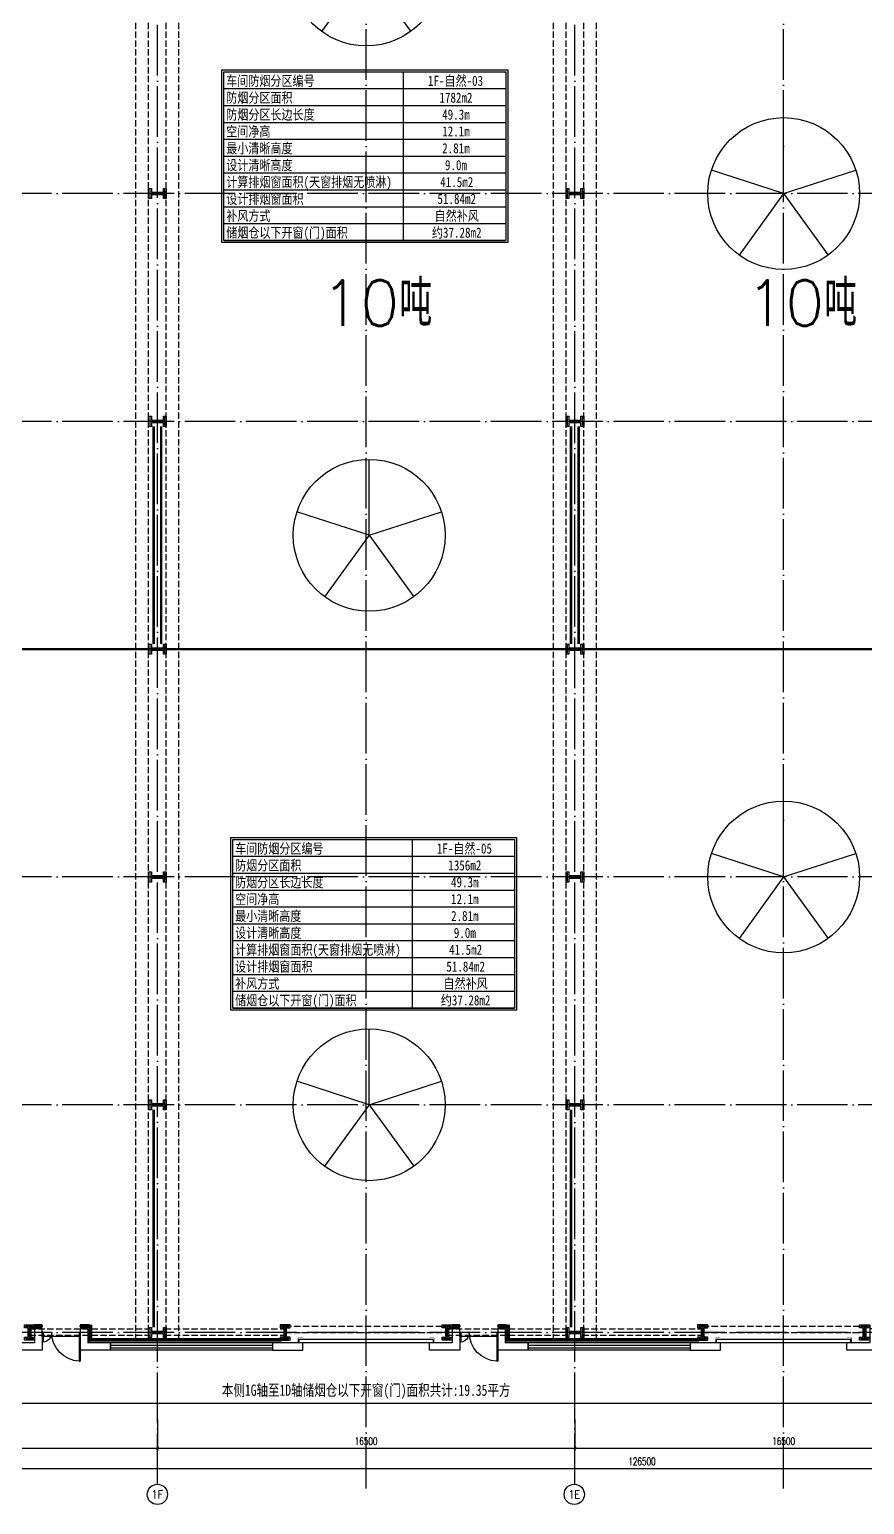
# Model space of a CAD drawing. Extents: x -555607 to 460190, y 498714 to 1664455.
# Drawn here: x -215508 to -182508, y 735026 to 793303 of the extents above; entities that cross this region are included whole.
import ezdxf
from ezdxf.enums import TextEntityAlignment as Align

# ---------------------------------------------------------------- set-up
doc = ezdxf.new("R2010")
doc.units = 0
doc.header["$LTSCALE"] = 1000
doc.header["$MEASUREMENT"] = 0
for name, pattern in [('10平面$0$DASH', [0.35, 0.25, -0.1]), ('CENTER', [2, 1.25, -0.25, 0.25, -0.25]), ('DASH', [0.35, 0.25, -0.1]), ('DOTE', [2.42, 2, -0.2, 0.02, -0.2])]:
    doc.linetypes.add(name, pattern=pattern)
doc.layers.get('Defpoints').update_dxf_attribs({"color": 210})
for name, color, linetype in [('10平面$0$WINDOW', 8, 'Continuous'), ('A-AXIS-D', 1, 'Continuous'), ('A-AXIS-DOTE', 14, 'DOTE'), ('A-AXIS-DP', 126, 'Continuous'), ('A-HATCH-2', 251, 'Continuous'), ('A-HRAIL', 250, 'Continuous'), ('A-LIN-V', 9, 'Continuous'), ('A-SFCE', 30, 'Continuous'), ('AS-WALL', 40, 'Continuous'), ('TH_DIM', 3, 'Continuous'), ('建-窗', 8, 'Continuous'), ('暖通', 7, 'Continuous')]:
    doc.layers.add(name, color=color, linetype=linetype)
doc.layers.add('S-col', color=2, linetype='Continuous', lineweight=0)
doc.layers.add('柱间支撑', color=6, linetype='CENTER', lineweight=0)
doc.styles.add('-黑体', font='simhei.ttf', dxfattribs={"width": 0.8})
doc.styles.add('_TCH_AXIS', font='COMPLEX', dxfattribs={"bigfont": 'GBCBIG'})
doc.styles.add('_TCH_DIM_T3', font='SIMPLEX', dxfattribs={"width": 0.705882, "bigfont": 'GBCBIG'})
doc.styles.add('A-STANDARD', font='SIMPLEX', dxfattribs={"bigfont": 'GBCBIG'})
doc.styles.get("Standard").update_dxf_attribs({"font": 'gbenor.shx', "bigfont": 'gbcbig.shx'})
doc.styles.add('图框宋体', font='', dxfattribs={"width": 0.75})
doc.styles.get('图框宋体').set_extended_font_data('SimSun')
doc.linetypes.add('字母', pattern='A,12.7,-5.08,["挡烟垂壁",Standard,S=2.54,R=0,X=-2.54,Y=-1.27],-5.08', length=22.86)
doc.dimstyles.new('_TCH_ARCH&&100', dxfattribs={"dimtxt": 297.5, "dimasz": 100, "dimexe": 100, "dimexo": 100, "dimgap": 126.25, "dimtad": 1, "dimdec": 0, "dimzin": 0, "dimdsep": 46, "dimtxsty": '_TCH_DIM_T3', "dimblk": 'ARCHTICK', "dimcen": 0.09, "dimclrt": 7, "dimazin": 2, "dimtfac": 1, "dimtdec": 0, "dimtix": 1, "dimtmove": 2, "dimatfit": 3, "dimfxl": 100, "dimtolj": 1, "dimtzin": 0, "dimarcsym": 0})
doc.dimstyles.new('_TCH_ARCH&&150', dxfattribs={"dimtxt": 446.25, "dimasz": 150, "dimexe": 375, "dimexo": 450, "dimgap": 150, "dimtad": 1, "dimdec": 0, "dimzin": 0, "dimdsep": 46, "dimtxsty": '_TCH_DIM_T3', "dimblk": 'ARCHTICK', "dimcen": 0.09, "dimclrt": 7, "dimazin": 2, "dimtfac": 1, "dimtdec": 0, "dimtix": 1, "dimtmove": 2, "dimatfit": 3, "dimfxl": 1, "dimtolj": 1, "dimtzin": 0, "dimarcsym": 0})

# ---------------------------------------------------------------- blocks, each defined once
blk = doc.blocks.new('10平面$0$$DorLib2D$00000126')
at = {"color": 0, "linetype": 'Continuous'}
for p, q in [((-0.532, 0.5), (-0.532, 0.9)), ((0.532, 0.9), (0.532, 0.5))]:
    blk.add_line(p, q, dxfattribs=at)
at = {"color": 0, "linetype": '10平面$0$DASH'}
for p, q in [((-0.532, 0.9), (0.532, 0.9)), ((-0.532, 0.5), (0.532, 0.5))]:
    blk.add_line(p, q, dxfattribs=at)
blk = doc.blocks.new('DOOR2DLIB$SYSLIB$00000123')
at = {"color": 0}
for p, q in [((0.475, -0.001), (0.475, 0.752)), ((0.475, 0.752), (0.5, 0.752)), ((0.5, -0.001), (0.5, 0.752)), ((-0.5, 0), (-0.5, 0.252)), ((-0.475, 0.252), (-0.5, 0.252)), ((-0.475, 0), (-0.475, 0.252)), ((-0.475, 0), (-0.5, 0)), ((0.475, -0.001), (0.5, -0.001))]:
    blk.add_line(p, q, dxfattribs=at)
for centre, radius, start, end in [((0.505, -0.002), 0.755, 92.2493, 179.7238), ((-0.501, 0.003), 0.251, 359.7899, 84.0974)]:
    blk.add_arc(centre, radius, start, end, dxfattribs=at)
blk = doc.blocks.new('G$C325EBD4F')
at = {"layer": '10平面$0$WINDOW'}
blk.add_line((5200, -50), (3700, -50), dxfattribs=at)
at = {"layer": 'AS-WALL'}
for p, q in [((3700, 250), (3400, 250)), ((3400, 250), (3400, -300)), ((3700, -50), (3700, 250)), ((5500, 250), (5200, 250)), ((5200, 250), (5200, -50)), ((5500, 250), (5500, -300)), ((3400, -300), (2500, -300)), ((2500, -600), (2500, -300)), ((3700, -50), (3700, -600)), ((5200, -50), (5200, -600)), ((6400, -300), (5500, -300)), ((6400, -600), (6400, -300)), ((3700, -600), (2500, -600)), ((6400, -600), (5200, -600))]:
    blk.add_line(p, q, dxfattribs=at)
at = {"layer": '10平面$0$WINDOW', "zscale": 300}
for name, p, xscale, yscale, rotation in [('DOOR2DLIB$SYSLIB$00000123', (4450, 100), -1500, 1500, 180.0000000000445), ('10平面$0$$DorLib2D$00000126', (0, -450), 5000, -300, 180.0000000000008)]:
    blk.add_blockref(name, p, dxfattribs=dict(at, xscale=xscale, yscale=yscale, rotation=rotation))
blk = doc.blocks.new('w4324324')
at = {"layer": 'A-HATCH-2', "color": 250}
for q in [(-1694760, 686605), (-1697614, 684532), (-1691907, 684532), (-1696524, 681178), (-1692997, 681178)]:
    blk.add_line((-1694760, 683605), q, dxfattribs=at)
blk.add_circle((-1694760, 683605), 3000, dxfattribs=at)
blk = doc.blocks.new('w423432')
at = {"layer": 'A-LIN-V'}
for p in [(-33000, -27166), (-16500, -36000), (-32880, -49500), (-16500, -63000), (-32880, -72000)]:
    blk.add_blockref('w4324324', p, dxfattribs=at)
blk = doc.blocks.new('23124232432')
at = {"layer": '柱间支撑', "color": 250, "const_width": 100}
for points in [[(-210604, 777620), (-210604, 769020)], [(-210304, 777620), (-210304, 769020)], [(-194104, 777620), (-194104, 769020)], [(-193804, 777620), (-193804, 769020)], [(-210604, 750620), (-210604, 742020)], [(-194104, 750620), (-194104, 742020)]]:
    blk.add_lwpolyline(points, dxfattribs=at)
blk = doc.blocks.new('_FZH')
at = {"layer": 'A-HATCH-2', "color": 8}
blk.add_lwpolyline([(-0.437, -0.25), (-0.437, 0.25), (-0.297, 0.25), (-0.297, 0.067), (0.298, 0.067), (0.298, 0.25), (0.438, 0.25), (0.438, -0.25), (0.298, -0.25), (0.298, -0.068), (-0.297, -0.068), (-0.297, -0.25)], close=True, dxfattribs=at)
at = {"layer": 'S-col', "color": 8}
blk.add_lwpolyline([(-0.375, -0.188), (-0.375, 0.187), (-0.36, 0.187), (-0.36, 0.005), (0.36, 0.005), (0.36, 0.187), (0.375, 0.187), (0.375, -0.188), (0.36, -0.188), (0.36, -0.005), (-0.36, -0.005), (-0.36, -0.188)], close=True, dxfattribs=at)
blk = doc.blocks.new('342343243')
at = {"layer": 'A-AXIS-DP', "color": 5}
blk.add_lwpolyline([(-155704, 832070), (-155404, 832070), (-155404, 832058), (-155550, 832058), (-155550, 831582), (-155404, 831582), (-155404, 831570), (-155704, 831570), (-155704, 831582), (-155558, 831582), (-155558, 832058), (-155704, 832058), (-155704, 832070)], close=True, dxfattribs=at)
at = {"layer": 'A-HATCH-2'}
blk.add_lwpolyline([(-155754, 832120), (-155354, 832120), (-155354, 832008), (-155500, 832008), (-155500, 831632), (-155354, 831632), (-155354, 831520), (-155754, 831520), (-155754, 831632), (-155608, 831632), (-155608, 832008), (-155754, 832008)], close=True, dxfattribs=at)
blk = doc.blocks.new('_ArchTick')
at = {"color": 0, "linetype": 'ByBlock', "const_width": 0.4}
blk.add_lwpolyline([(-0.5, -0.5), (0.5, 0.5)], dxfattribs=at)
blk = doc.blocks.new('*D154')
at = {"layer": 'A-AXIS-D', "color": 0, "lineweight": -2, "transparency": 16777216}
for p, q in [((-254554, 738280), (-254554, 736353)), ((-128054, 738280), (-128054, 736353)), ((-254554, 736453), (-128054, 736453))]:
    blk.add_line(p, q, dxfattribs=at)
at = {"layer": 'Defpoints', "color": 0, "transparency": 16777216}
for p in [(-254554, 738380), (-128054, 738380), (-128054, 736453)]:
    blk.add_point(p, dxfattribs=at)
at = {"layer": 'A-AXIS-D', "color": 0, "lineweight": -2, "transparency": 16777216, "xscale": 100, "yscale": 100, "zscale": 100, "rotation": 180}
blk.add_blockref('_ArchTick', (-254554, 736453), dxfattribs=at)
at = {"layer": 'A-AXIS-D', "color": 0, "lineweight": -2, "transparency": 16777216, "xscale": 100, "yscale": 100, "zscale": 100}
blk.add_blockref('_ArchTick', (-128054, 736453), dxfattribs=at)
at = {"layer": 'A-AXIS-D', "color": 7, "transparency": 16777216, "insert": (-191304, 736728), "char_height": 297.5, "attachment_point": 5, "style": '_TCH_DIM_T3'}
blk.add_mtext('\\A1;126500', dxfattribs=at)
blk = doc.blocks.new('*D158')
at = {"layer": 'A-AXIS-D', "color": 0, "lineweight": -2, "transparency": 16777216}
for p, q in [((-226954, 738380), (-226954, 737153)), ((-210454, 738380), (-210454, 737153)), ((-226954, 737253), (-210454, 737253))]:
    blk.add_line(p, q, dxfattribs=at)
at = {"layer": 'Defpoints', "color": 0, "transparency": 16777216}
for p in [(-226954, 738480), (-210454, 738480), (-210454, 737253)]:
    blk.add_point(p, dxfattribs=at)
at = {"layer": 'A-AXIS-D', "color": 0, "lineweight": -2, "transparency": 16777216, "xscale": 100, "yscale": 100, "zscale": 100, "rotation": 180}
blk.add_blockref('_ArchTick', (-226954, 737253), dxfattribs=at)
at = {"layer": 'A-AXIS-D', "color": 0, "lineweight": -2, "transparency": 16777216, "xscale": 100, "yscale": 100, "zscale": 100}
blk.add_blockref('_ArchTick', (-210454, 737253), dxfattribs=at)
at = {"layer": 'A-AXIS-D', "color": 7, "transparency": 16777216, "insert": (-218704, 737528), "char_height": 297.5, "attachment_point": 5, "style": '_TCH_DIM_T3'}
blk.add_mtext('\\A1;16500', dxfattribs=at)
blk = doc.blocks.new('*D159')
at = {"layer": 'A-AXIS-D', "color": 0, "lineweight": -2, "transparency": 16777216}
for p, q in [((-210454, 738380), (-210454, 737153)), ((-193954, 738380), (-193954, 737153)), ((-210454, 737253), (-193954, 737253))]:
    blk.add_line(p, q, dxfattribs=at)
at = {"layer": 'Defpoints', "color": 0, "transparency": 16777216}
for p in [(-210454, 738480), (-193954, 738480), (-193954, 737253)]:
    blk.add_point(p, dxfattribs=at)
at = {"layer": 'A-AXIS-D', "color": 0, "lineweight": -2, "transparency": 16777216, "xscale": 100, "yscale": 100, "zscale": 100, "rotation": 180}
blk.add_blockref('_ArchTick', (-210454, 737253), dxfattribs=at)
at = {"layer": 'A-AXIS-D', "color": 0, "lineweight": -2, "transparency": 16777216, "xscale": 100, "yscale": 100, "zscale": 100}
blk.add_blockref('_ArchTick', (-193954, 737253), dxfattribs=at)
at = {"layer": 'A-AXIS-D', "color": 7, "transparency": 16777216, "insert": (-202204, 737528), "char_height": 297.5, "attachment_point": 5, "style": '_TCH_DIM_T3'}
blk.add_mtext('\\A1;16500', dxfattribs=at)
blk = doc.blocks.new('*D160')
at = {"layer": 'A-AXIS-D', "color": 0, "lineweight": -2, "transparency": 16777216}
for p, q in [((-193954, 738380), (-193954, 737153)), ((-177454, 738380), (-177454, 737153)), ((-193954, 737253), (-177454, 737253))]:
    blk.add_line(p, q, dxfattribs=at)
at = {"layer": 'Defpoints', "color": 0, "transparency": 16777216}
for p in [(-193954, 738480), (-177454, 738480), (-177454, 737253)]:
    blk.add_point(p, dxfattribs=at)
at = {"layer": 'A-AXIS-D', "color": 0, "lineweight": -2, "transparency": 16777216, "xscale": 100, "yscale": 100, "zscale": 100, "rotation": 180}
blk.add_blockref('_ArchTick', (-193954, 737253), dxfattribs=at)
at = {"layer": 'A-AXIS-D', "color": 0, "lineweight": -2, "transparency": 16777216, "xscale": 100, "yscale": 100, "zscale": 100}
blk.add_blockref('_ArchTick', (-177454, 737253), dxfattribs=at)
at = {"layer": 'A-AXIS-D', "color": 7, "transparency": 16777216, "insert": (-185704, 737528), "char_height": 297.5, "attachment_point": 5, "style": '_TCH_DIM_T3'}
blk.add_mtext('\\A1;16500', dxfattribs=at)
blk = doc.blocks.new('WINDOW2DLIB$DYNSTYLE$00000005')
at = {"color": 0}
for points in [[(-0.5, 0.5), (-0.5, -0.5)], [(-0.5, 0.5), (0.5, 0.5)], [(0.5, -0.5), (0.5, 0.5)], [(0.5, 0.1667), (-0.5, 0.1667)], [(0.5, -0.1667), (-0.5, -0.1667)], [(-0.5, -0.5), (0.5, -0.5)]]:
    blk.add_lwpolyline(points, dxfattribs=at)
blk = doc.blocks.new('3333')
at = {"layer": 'A-SFCE', "color": 250, "const_width": 20}
blk.add_lwpolyline([(-227064, 766320), (-227064, 766510), (-227244, 766510), (-227244, 766320)], dxfattribs=at)
blk = doc.blocks.new('99平面图例外参$0$$LinePat$圆环')
for points in [[(0, 150), (300, 150)], [(0, 0), (300, 0)], [(0, -150), (300, -150)]]:
    blk.add_lwpolyline(points)
at = {"color": 0}
blk.add_circle((150, 0), 150, dxfattribs=at)
blk = doc.blocks.new('*D610')
at = {"layer": 'Defpoints', "color": 0, "transparency": 16777216}
for p in [(-226954, 740602), (-177454, 740602), (-177454, 739036)]:
    blk.add_point(p, dxfattribs=at)
at = {"layer": 'TH_DIM', "color": 0, "lineweight": -2, "transparency": 16777216}
for p, q in [((-226954, 740152), (-226954, 738661)), ((-177454, 740152), (-177454, 738661)), ((-226954, 739036), (-177454, 739036))]:
    blk.add_line(p, q, dxfattribs=at)
at = {"layer": 'TH_DIM', "color": 0, "lineweight": -2, "transparency": 16777216, "xscale": 150, "yscale": 150, "zscale": 150, "rotation": 180}
blk.add_blockref('_ArchTick', (-226954, 739036), dxfattribs=at)
at = {"layer": 'TH_DIM', "color": 0, "lineweight": -2, "transparency": 16777216, "xscale": 150, "yscale": 150, "zscale": 150}
blk.add_blockref('_ArchTick', (-177454, 739036), dxfattribs=at)
at = {"layer": 'TH_DIM', "color": 7, "transparency": 16777216, "insert": (-202204, 739484), "char_height": 446.25, "attachment_point": 5, "style": '图框宋体'}
blk.add_mtext('\\A1;本侧1G轴至1D轴储烟仓以下开窗(门)面积共计:19.35平方', dxfattribs=at)

msp = doc.modelspace()

# ---------------------------------------------------------------- linework, layer by layer
at = {"layer": 'A-AXIS-D'}
for centre in [(-210454.2, 735426.1), (-193977, 735426.1)]:
    msp.add_circle(centre, 400, dxfattribs=at)
at = {"layer": 'A-AXIS-DOTE', "color": 250}
for p, q in [((-210454.2, 735826.1), (-210454.2, 841482.3)), ((-202204.2, 735660), (-202204.2, 841482.3)), ((-193954.2, 735825.5), (-193954.2, 841482.3)), ((-185704.2, 735660), (-185704.2, 841482.3)), ((-144454.2, 786820), (-262046.4, 786820)), ((-144454.2, 777820), (-262046.4, 777820)), ((-144454.2, 768820), (-262046.4, 768820)), ((-144454.2, 759820), (-262046.4, 759820)), ((-144454.2, 750820), (-262046.4, 750820)), ((-144454.2, 741820), (-262046.4, 741820))]:
    msp.add_line(p, q, dxfattribs=at)
at = {"layer": 'A-HATCH-2', "color": 250, "linetype": 'DASH'}
for p, q in [((-211304.2, 741520), (-211304.2, 832220)), ((-210804.2, 741520), (-210804.2, 832220)), ((-210104.2, 741520), (-210104.2, 832220)), ((-209604.2, 741520), (-209604.2, 832220)), ((-194804.2, 741520), (-194804.2, 832220)), ((-194304.2, 741520), (-194304.2, 832220)), ((-193604.2, 741520), (-193604.2, 832220)), ((-193104.2, 741520), (-193104.2, 832220))]:
    msp.add_line(p, q, dxfattribs=at)
at = {"layer": 'A-SFCE', "color": 250, "linetype": 'DASH'}
for p, q in [((-215508.2, 741970), (-210754.2, 741970)), ((-210154.2, 741970), (-205400.2, 741970)), ((-205400.2, 742070), (-199008.2, 742070)), ((-199008.2, 741970), (-194254.2, 741970)), ((-193654.2, 741970), (-188900.2, 741970)), ((-188900.2, 742070), (-182508.2, 742070)), ((-215508.2, 741720), (-210754.2, 741720)), ((-210154.2, 741720), (-205400.2, 741720)), ((-205400.2, 741820), (-199008.2, 741820)), ((-199008.2, 741720), (-194254.2, 741720)), ((-193654.2, 741720), (-188900.2, 741720)), ((-188900.2, 741820), (-182508.2, 741820))]:
    msp.add_line(p, q, dxfattribs=at)
at = {"layer": 'AS-WALL'}
for p, q in [((-212304.2, 741420), (-212304.2, 741120)), ((-204704.2, 741420), (-205904.2, 741420)), ((-205904.2, 741420), (-205904.2, 741120)), ((-204704.2, 741120), (-204704.2, 741420)), ((-195804.2, 741420), (-195804.2, 741120)), ((-188204.2, 741420), (-189404.2, 741420)), ((-189404.2, 741420), (-189404.2, 741120)), ((-188204.2, 741120), (-188204.2, 741420)), ((-205904.2, 741120), (-204704.2, 741120)), ((-189404.2, 741120), (-188204.2, 741120))]:
    msp.add_line(p, q, dxfattribs=at)
at = {"layer": '暖通'}
for p, q in [((-200735, 791634.2), (-200735, 784969)), ((-207828.4, 790967.7), (-196686.2, 790967.7)), ((-207828.4, 790301.1), (-196686.2, 790301.1)), ((-207828.4, 789634.6), (-196686.2, 789634.6)), ((-207828.4, 788968.1), (-196686.2, 788968.1)), ((-207828.4, 788301.6), (-196686.2, 788301.6)), ((-207828.4, 787635.1), (-196686.2, 787635.1)), ((-207828.4, 786968.5), (-196686.2, 786968.5)), ((-207828.4, 786302), (-196686.2, 786302)), ((-207828.4, 785635.5), (-196686.2, 785635.5)), ((-207828.4, 784969), (-196686.2, 784969)), ((-207828.4, 784969), (-196686.2, 784969)), ((-200384.3, 761302.4), (-200384.3, 754637.2)), ((-207477.7, 760635.9), (-196335.5, 760635.9)), ((-207477.7, 759969.3), (-196335.5, 759969.3)), ((-207477.7, 759302.8), (-196335.5, 759302.8)), ((-207477.7, 758636.3), (-196335.5, 758636.3)), ((-207477.7, 757969.8), (-196335.5, 757969.8)), ((-207477.7, 757303.3), (-196335.5, 757303.3)), ((-207477.7, 756636.7), (-196335.5, 756636.7)), ((-207477.7, 755970.2), (-196335.5, 755970.2)), ((-207477.7, 755303.7), (-196335.5, 755303.7)), ((-207477.7, 754637.2), (-196335.5, 754637.2)), ((-207477.7, 754637.2), (-196335.5, 754637.2))]:
    msp.add_line(p, q, dxfattribs=at)
for points in [[(-207908.4, 791714.2), (-196606.2, 791714.2), (-196606.2, 784889), (-207908.4, 784889)], [(-207828.4, 791634.2), (-196686.2, 791634.2), (-196686.2, 784969), (-207828.4, 784969)], [(-207557.7, 761382.4), (-196255.5, 761382.4), (-196255.5, 754557.2), (-207557.7, 754557.2)], [(-207477.7, 761302.4), (-196335.5, 761302.4), (-196335.5, 754637.2), (-207477.7, 754637.2)]]:
    msp.add_lwpolyline(points, close=True, dxfattribs=at)
at = {"layer": '暖通', "color": 2, "linetype": '字母', "ltscale": 0.05, "const_width": 80}
msp.add_lwpolyline([(-226604.2, 768820), (-177804.2, 768820)], dxfattribs=at)

# ---------------------------------------------------------------- block references
at = {"color": 250, "xscale": 800.0000000000005, "yscale": 800.0000000000005, "zscale": 800.0000000000005}
for p in [(-210454.2, 786820), (-193954.2, 786820), (-210454.2, 777820), (-193954.2, 777820), (-210454.2, 768820), (-193954.2, 768820), (-210454.2, 759820), (-193954.2, 759820), (-210454.2, 750820), (-193954.2, 750820), (-210454.2, 741820), (-210454.2, 741820), (-193954.2, 741820), (-193954.2, 741820)]:
    msp.add_blockref('_FZH', p, dxfattribs=at)
for p in [(-202204.2, 741720), (-185704.2, 741720)]:
    msp.add_blockref('G$C325EBD4F', p)
at = {"layer": 'A-AXIS-DP', "color": 250}
for p in [(-59950, -90000), (-43450, -90000), (-26950, -90000)]:
    msp.add_blockref('342343243', p, dxfattribs=at)
at = {"layer": 'A-AXIS-DP', "color": 250, "xscale": -1}
for p in [(-360958.4, -90000), (-344458.4, -90000)]:
    msp.add_blockref('342343243', p, dxfattribs=at)
at = {"layer": 'A-HRAIL', "color": 250}
for p, xscale, yscale, zscale, rotation in [((-215204.2, 742070), 0.3333333120064927, 0.3333333120064927, 0.3333333120064927, 180), ((-215104.2, 742070), 0.3333333120064927, 0.3333333120064927, 0.3333333120064927, 180), ((-215004.2, 742070), 0.3333333120064927, 0.3333333120064927, 0.3333333120064927, 180), ((-213387.5, 742070), 0.3888888887815369, 0.3333333333111111, 0.3333333333111111, 180), ((-213270.9, 742070), 0.3888888887815369, 0.3333333333111111, 0.3333333333111111, 180), ((-213154.2, 742070), 0.3888888887815369, 0.3333333333111111, 0.3333333333111111, 180), ((-213104.2, 742120), 0.3611111226889233, 0.3333333333111111, 0.3333333333111111, 270), ((-213104.2, 742011.7), 0.3611111226889233, 0.3333333333111111, 0.3333333333111111, 270), ((-213104.2, 741903.3), 0.3611111226889233, 0.3333333333111111, 0.3333333333111111, 270), ((-198704.2, 742070), 0.3333333120064927, 0.3333333120064927, 0.3333333120064927, 180), ((-198604.2, 742070), 0.3333333120064927, 0.3333333120064927, 0.3333333120064927, 180), ((-198504.2, 742070), 0.3333333120064927, 0.3333333120064927, 0.3333333120064927, 180), ((-196887.5, 742070), 0.3888888887815369, 0.3333333333111111, 0.3333333333111111, 180), ((-196770.9, 742070), 0.3888888887815369, 0.3333333333111111, 0.3333333333111111, 180), ((-196654.2, 742070), 0.3888888887815369, 0.3333333333111111, 0.3333333333111111, 180), ((-196604.2, 742120), 0.3611111226889233, 0.3333333333111111, 0.3333333333111111, 270), ((-196604.2, 742011.7), 0.3611111226889233, 0.3333333333111111, 0.3333333333111111, 270), ((-196604.2, 741903.3), 0.3611111226889233, 0.3333333333111111, 0.3333333333111111, 270), ((-213104.2, 741795), 0.3611111226889233, 0.3333333333111111, 0.3333333333111111, 270), ((-213104.2, 741686.7), 0.3611111226889233, 0.3333333333111111, 0.3333333333111111, 270), ((-213104.2, 741578.3), 0.3611111226889233, 0.3333333333111111, 0.3333333333111111, 270), ((-213054.2, 741526), 0.3333333334021384, 0.3333333334021384, 0.3333333334021384, 180), ((-212954.2, 741526), 0.3333333334021384, 0.3333333334021384, 0.3333333334021384, 180), ((-212854.2, 741526), 0.3333333334021384, 0.3333333334021384, 0.3333333334021384, 180), ((-212754.2, 741526), 0.3333333334021384, 0.3333333334021384, 0.3333333334021384, 180), ((-212654.2, 741526), 0.3333333334021384, 0.3333333334021384, 0.3333333334021384, 180), ((-212554.2, 741526), 0.3333333334021384, 0.3333333334021384, 0.3333333334021384, 180), ((-212454.2, 741526), 0.3333333334021384, 0.3333333334021384, 0.3333333334021384, 180), ((-212354.2, 741526), 0.3333333334021384, 0.3333333334021384, 0.3333333334021384, 180), ((-212254.2, 741526), 0.3333333334021384, 0.3333333334021384, 0.3333333334021384, 180), ((-212154.2, 741526), 0.3333333334021384, 0.3333333334021384, 0.3333333334021384, 180), ((-212054.2, 741526), 0.3333333334021384, 0.3333333334021384, 0.3333333334021384, 180), ((-211954.2, 741526), 0.3333333334021384, 0.3333333334021384, 0.3333333334021384, 180), ((-211854.2, 741526), 0.3333333334021384, 0.3333333334021384, 0.3333333334021384, 180), ((-211754.2, 741526), 0.3333333334021384, 0.3333333334021384, 0.3333333334021384, 180), ((-211654.2, 741526), 0.3333333334021384, 0.3333333334021384, 0.3333333334021384, 180), ((-211554.2, 741526), 0.3333333334021384, 0.3333333334021384, 0.3333333334021384, 180), ((-211454.2, 741526), 0.3333333334021384, 0.3333333334021384, 0.3333333334021384, 180), ((-211354.2, 741526), 0.3333333334021384, 0.3333333334021384, 0.3333333334021384, 180), ((-211254.2, 741526), 0.3333333334021384, 0.3333333334021384, 0.3333333334021384, 180), ((-211154.2, 741526), 0.3333333334021384, 0.3333333334021384, 0.3333333334021384, 180), ((-211054.2, 741526), 0.3333333334021384, 0.3333333334021384, 0.3333333334021384, 180), ((-210954.2, 741526), 0.3333333334021384, 0.3333333334021384, 0.3333333334021384, 180), ((-210854.2, 741526), 0.3333333334021384, 0.3333333334021384, 0.3333333334021384, 180), ((-210754.2, 741526), 0.3333333334021384, 0.3333333334021384, 0.3333333334021384, 180), ((-210654.2, 741526), 0.3333333334021384, 0.3333333334021384, 0.3333333334021384, 180), ((-210554.2, 741526), 0.3333333334021384, 0.3333333334021384, 0.3333333334021384, 180), ((-210454.2, 741526), 0.3333333334021384, 0.3333333334021384, 0.3333333334021384, 180), ((-210354.2, 741526), 0.3333333334021384, 0.3333333334021384, 0.3333333334021384, 180), ((-210254.2, 741526), 0.3333333334021384, 0.3333333334021384, 0.3333333334021384, 180), ((-210154.2, 741526), 0.3333333334021384, 0.3333333334021384, 0.3333333334021384, 180), ((-210054.2, 741526), 0.3333333334021384, 0.3333333334021384, 0.3333333334021384, 180), ((-209954.2, 741526), 0.3333333334021384, 0.3333333334021384, 0.3333333334021384, 180), ((-209854.2, 741526), 0.3333333334021384, 0.3333333334021384, 0.3333333334021384, 180), ((-209754.2, 741526), 0.3333333334021384, 0.3333333334021384, 0.3333333334021384, 180), ((-209654.2, 741526), 0.3333333334021384, 0.3333333334021384, 0.3333333334021384, 180), ((-209554.2, 741526), 0.3333333334021384, 0.3333333334021384, 0.3333333334021384, 180), ((-209454.2, 741526), 0.3333333334021384, 0.3333333334021384, 0.3333333334021384, 180), ((-209354.2, 741526), 0.3333333334021384, 0.3333333334021384, 0.3333333334021384, 180), ((-209254.2, 741526), 0.3333333334021384, 0.3333333334021384, 0.3333333334021384, 180), ((-209154.2, 741526), 0.3333333334021384, 0.3333333334021384, 0.3333333334021384, 180), ((-209054.2, 741526), 0.3333333334021384, 0.3333333334021384, 0.3333333334021384, 180), ((-208954.2, 741526), 0.3333333334021384, 0.3333333334021384, 0.3333333334021384, 180), ((-208854.2, 741526), 0.3333333334021384, 0.3333333334021384, 0.3333333334021384, 180), ((-208754.2, 741526), 0.3333333334021384, 0.3333333334021384, 0.3333333334021384, 180), ((-208654.2, 741526), 0.3333333334021384, 0.3333333334021384, 0.3333333334021384, 180), ((-208554.2, 741526), 0.3333333334021384, 0.3333333334021384, 0.3333333334021384, 180), ((-208454.2, 741526), 0.3333333334021384, 0.3333333334021384, 0.3333333334021384, 180), ((-208354.2, 741526), 0.3333333334021384, 0.3333333334021384, 0.3333333334021384, 180), ((-208254.2, 741526), 0.3333333334021384, 0.3333333334021384, 0.3333333334021384, 180), ((-208154.2, 741526), 0.3333333334021384, 0.3333333334021384, 0.3333333334021384, 180), ((-208054.2, 741526), 0.3333333334021384, 0.3333333334021384, 0.3333333334021384, 180), ((-207954.2, 741526), 0.3333333334021384, 0.3333333334021384, 0.3333333334021384, 180), ((-207854.2, 741526), 0.3333333334021384, 0.3333333334021384, 0.3333333334021384, 180), ((-207754.2, 741526), 0.3333333334021384, 0.3333333334021384, 0.3333333334021384, 180), ((-207654.2, 741526), 0.3333333334021384, 0.3333333334021384, 0.3333333334021384, 180), ((-207554.2, 741526), 0.3333333334021384, 0.3333333334021384, 0.3333333334021384, 180), ((-207454.2, 741526), 0.3333333334021384, 0.3333333334021384, 0.3333333334021384, 180), ((-207354.2, 741526), 0.3333333334021384, 0.3333333334021384, 0.3333333334021384, 180), ((-207254.2, 741526), 0.3333333334021384, 0.3333333334021384, 0.3333333334021384, 180), ((-207154.2, 741526), 0.3333333334021384, 0.3333333334021384, 0.3333333334021384, 180), ((-207054.2, 741526), 0.3333333334021384, 0.3333333334021384, 0.3333333334021384, 180), ((-206954.2, 741526), 0.3333333334021384, 0.3333333334021384, 0.3333333334021384, 180), ((-206854.2, 741526), 0.3333333334021384, 0.3333333334021384, 0.3333333334021384, 180), ((-206754.2, 741526), 0.3333333334021384, 0.3333333334021384, 0.3333333334021384, 180), ((-206654.2, 741526), 0.3333333334021384, 0.3333333334021384, 0.3333333334021384, 180), ((-206554.2, 741526), 0.3333333334021384, 0.3333333334021384, 0.3333333334021384, 180), ((-206454.2, 741526), 0.3333333334021384, 0.3333333334021384, 0.3333333334021384, 180), ((-206354.2, 741526), 0.3333333334021384, 0.3333333334021384, 0.3333333334021384, 180), ((-206254.2, 741526), 0.3333333334021384, 0.3333333334021384, 0.3333333334021384, 180), ((-206154.2, 741526), 0.3333333334021384, 0.3333333334021384, 0.3333333334021384, 180), ((-206054.2, 741526), 0.3333333334021384, 0.3333333334021384, 0.3333333334021384, 180), ((-205954.2, 741526), 0.3333333334021384, 0.3333333334021384, 0.3333333334021384, 180), ((-205854.2, 741526), 0.3333333334021384, 0.3333333334021384, 0.3333333334021384, 180), ((-205754.2, 741526), 0.3333333334021384, 0.3333333334021384, 0.3333333334021384, 180), ((-205654.2, 741526), 0.3333333334021384, 0.3333333334021384, 0.3333333334021384, 180), ((-205554.2, 741526), 0.3333333334021384, 0.3333333334021384, 0.3333333334021384, 180), ((-196604.2, 741795), 0.3611111226889233, 0.3333333333111111, 0.3333333333111111, 270), ((-196604.2, 741686.7), 0.3611111226889233, 0.3333333333111111, 0.3333333333111111, 270), ((-196604.2, 741578.3), 0.3611111226889233, 0.3333333333111111, 0.3333333333111111, 270), ((-196554.2, 741526), 0.3333333334021231, 0.3333333334021231, 0.3333333334021231, 180), ((-196454.2, 741526), 0.3333333334021231, 0.3333333334021231, 0.3333333334021231, 180), ((-196354.2, 741526), 0.3333333334021231, 0.3333333334021231, 0.3333333334021231, 180), ((-196254.2, 741526), 0.3333333334021231, 0.3333333334021231, 0.3333333334021231, 180), ((-196154.2, 741526), 0.3333333334021231, 0.3333333334021231, 0.3333333334021231, 180), ((-196054.2, 741526), 0.3333333334021231, 0.3333333334021231, 0.3333333334021231, 180), ((-195954.2, 741526), 0.3333333334021231, 0.3333333334021231, 0.3333333334021231, 180), ((-195854.2, 741526), 0.3333333334021231, 0.3333333334021231, 0.3333333334021231, 180), ((-195754.2, 741526), 0.3333333334021231, 0.3333333334021231, 0.3333333334021231, 180), ((-195654.2, 741526), 0.3333333334021231, 0.3333333334021231, 0.3333333334021231, 180), ((-195554.2, 741526), 0.3333333334021231, 0.3333333334021231, 0.3333333334021231, 180), ((-195454.2, 741526), 0.3333333334021231, 0.3333333334021231, 0.3333333334021231, 180), ((-195354.2, 741526), 0.3333333334021231, 0.3333333334021231, 0.3333333334021231, 180), ((-195254.2, 741526), 0.3333333334021231, 0.3333333334021231, 0.3333333334021231, 180), ((-195154.2, 741526), 0.3333333334021231, 0.3333333334021231, 0.3333333334021231, 180), ((-195054.2, 741526), 0.3333333334021231, 0.3333333334021231, 0.3333333334021231, 180), ((-194954.2, 741526), 0.3333333334021231, 0.3333333334021231, 0.3333333334021231, 180), ((-194854.2, 741526), 0.3333333334021231, 0.3333333334021231, 0.3333333334021231, 180), ((-194754.2, 741526), 0.3333333334021231, 0.3333333334021231, 0.3333333334021231, 180), ((-194654.2, 741526), 0.3333333334021231, 0.3333333334021231, 0.3333333334021231, 180), ((-194554.2, 741526), 0.3333333334021231, 0.3333333334021231, 0.3333333334021231, 180), ((-194454.2, 741526), 0.3333333334021231, 0.3333333334021231, 0.3333333334021231, 180), ((-194354.2, 741526), 0.3333333334021231, 0.3333333334021231, 0.3333333334021231, 180), ((-194254.2, 741526), 0.3333333334021231, 0.3333333334021231, 0.3333333334021231, 180), ((-194154.2, 741526), 0.3333333334021231, 0.3333333334021231, 0.3333333334021231, 180), ((-194054.2, 741526), 0.3333333334021231, 0.3333333334021231, 0.3333333334021231, 180), ((-193954.2, 741526), 0.3333333334021231, 0.3333333334021231, 0.3333333334021231, 180), ((-193854.2, 741526), 0.3333333334021231, 0.3333333334021231, 0.3333333334021231, 180), ((-193754.2, 741526), 0.3333333334021231, 0.3333333334021231, 0.3333333334021231, 180), ((-193654.2, 741526), 0.3333333334021231, 0.3333333334021231, 0.3333333334021231, 180), ((-193554.2, 741526), 0.3333333334021231, 0.3333333334021231, 0.3333333334021231, 180), ((-193454.2, 741526), 0.3333333334021231, 0.3333333334021231, 0.3333333334021231, 180), ((-193354.2, 741526), 0.3333333334021231, 0.3333333334021231, 0.3333333334021231, 180), ((-193254.2, 741526), 0.3333333334021231, 0.3333333334021231, 0.3333333334021231, 180), ((-193154.2, 741526), 0.3333333334021231, 0.3333333334021231, 0.3333333334021231, 180), ((-193054.2, 741526), 0.3333333334021231, 0.3333333334021231, 0.3333333334021231, 180), ((-192954.2, 741526), 0.3333333334021231, 0.3333333334021231, 0.3333333334021231, 180), ((-192854.2, 741526), 0.3333333334021231, 0.3333333334021231, 0.3333333334021231, 180), ((-192754.2, 741526), 0.3333333334021231, 0.3333333334021231, 0.3333333334021231, 180), ((-192654.2, 741526), 0.3333333334021231, 0.3333333334021231, 0.3333333334021231, 180), ((-192554.2, 741526), 0.3333333334021231, 0.3333333334021231, 0.3333333334021231, 180), ((-192454.2, 741526), 0.3333333334021231, 0.3333333334021231, 0.3333333334021231, 180), ((-192354.2, 741526), 0.3333333334021231, 0.3333333334021231, 0.3333333334021231, 180), ((-192254.2, 741526), 0.3333333334021231, 0.3333333334021231, 0.3333333334021231, 180), ((-192154.2, 741526), 0.3333333334021231, 0.3333333334021231, 0.3333333334021231, 180), ((-192054.2, 741526), 0.3333333334021231, 0.3333333334021231, 0.3333333334021231, 180), ((-191954.2, 741526), 0.3333333334021231, 0.3333333334021231, 0.3333333334021231, 180), ((-191854.2, 741526), 0.3333333334021231, 0.3333333334021231, 0.3333333334021231, 180), ((-191754.2, 741526), 0.3333333334021231, 0.3333333334021231, 0.3333333334021231, 180), ((-191654.2, 741526), 0.3333333334021231, 0.3333333334021231, 0.3333333334021231, 180), ((-191554.2, 741526), 0.3333333334021231, 0.3333333334021231, 0.3333333334021231, 180), ((-191454.2, 741526), 0.3333333334021231, 0.3333333334021231, 0.3333333334021231, 180), ((-191354.2, 741526), 0.3333333334021231, 0.3333333334021231, 0.3333333334021231, 180), ((-191254.2, 741526), 0.3333333334021231, 0.3333333334021231, 0.3333333334021231, 180), ((-191154.2, 741526), 0.3333333334021231, 0.3333333334021231, 0.3333333334021231, 180), ((-191054.2, 741526), 0.3333333334021231, 0.3333333334021231, 0.3333333334021231, 180), ((-190954.2, 741526), 0.3333333334021231, 0.3333333334021231, 0.3333333334021231, 180), ((-190854.2, 741526), 0.3333333334021231, 0.3333333334021231, 0.3333333334021231, 180), ((-190754.2, 741526), 0.3333333334021231, 0.3333333334021231, 0.3333333334021231, 180), ((-190654.2, 741526), 0.3333333334021231, 0.3333333334021231, 0.3333333334021231, 180), ((-190554.2, 741526), 0.3333333334021231, 0.3333333334021231, 0.3333333334021231, 180), ((-190454.2, 741526), 0.3333333334021231, 0.3333333334021231, 0.3333333334021231, 180), ((-190354.2, 741526), 0.3333333334021231, 0.3333333334021231, 0.3333333334021231, 180), ((-190254.2, 741526), 0.3333333334021231, 0.3333333334021231, 0.3333333334021231, 180), ((-190154.2, 741526), 0.3333333334021231, 0.3333333334021231, 0.3333333334021231, 180), ((-190054.2, 741526), 0.3333333334021231, 0.3333333334021231, 0.3333333334021231, 180), ((-189954.2, 741526), 0.3333333334021231, 0.3333333334021231, 0.3333333334021231, 180), ((-189854.2, 741526), 0.3333333334021231, 0.3333333334021231, 0.3333333334021231, 180), ((-189754.2, 741526), 0.3333333334021231, 0.3333333334021231, 0.3333333334021231, 180), ((-189654.2, 741526), 0.3333333334021231, 0.3333333334021231, 0.3333333334021231, 180), ((-189554.2, 741526), 0.3333333334021231, 0.3333333334021231, 0.3333333334021231, 180), ((-189454.2, 741526), 0.3333333334021231, 0.3333333334021231, 0.3333333334021231, 180), ((-189354.2, 741526), 0.3333333334021231, 0.3333333334021231, 0.3333333334021231, 180), ((-189254.2, 741526), 0.3333333334021231, 0.3333333334021231, 0.3333333334021231, 180), ((-189154.2, 741526), 0.3333333334021231, 0.3333333334021231, 0.3333333334021231, 180), ((-189054.2, 741526), 0.3333333334021231, 0.3333333334021231, 0.3333333334021231, 180)]:
    msp.add_blockref('99平面图例外参$0$$LinePat$圆环', p, dxfattribs=dict(at, xscale=xscale, yscale=yscale, zscale=zscale, rotation=rotation))
at = {"layer": 'A-LIN-V', "color": 250}
msp.add_blockref('w423432', (1525556.2, 139215), dxfattribs=at)
at = {"layer": 'A-SFCE', "color": 250, "xscale": -1, "rotation": 90}
for p in [(561615.8, 514365.8), (578115.8, 514365.8)]:
    msp.add_blockref('3333', p, dxfattribs=at)
at = {"layer": 'A-SFCE', "color": 250, "rotation": 270}
for p in [(-966024.2, 514365.8), (-949524.2, 514365.8)]:
    msp.add_blockref('3333', p, dxfattribs=at)
at = {"layer": 'AS-WALL'}
msp.add_blockref('G$C325EBD4F', (-218704.2, 741720), dxfattribs=at)
at = {"layer": '建-窗', "xscale": 6400, "yscale": -300, "zscale": 300}
for p, rotation in [((-209104.2, 741270), 179.9999999999886), ((-192604.2, 741270), 179.9999999999903)]:
    msp.add_blockref('WINDOW2DLIB$DYNSTYLE$00000005', p, dxfattribs=dict(at, rotation=rotation))
at = {"layer": '柱间支撑'}
msp.add_blockref('23124232432', (0, 0), dxfattribs=at)

# ---------------------------------------------------------------- texts
at = {"color": 8, "style": 'A-STANDARD'}
for p in [(-203975.8, 781599.4), (-187185.8, 781599.4)]:
    msp.add_text('10吨', height=1800, dxfattribs=at).set_placement(p)
at = {"layer": 'A-AXIS-D', "color": 7, "style": '_TCH_AXIS'}
for s, p, p2 in [('1F', (-210686, 735269.1), (-210222.4, 735269.1)), ('1E', (-194208.8, 735269.1), (-193745.1, 735269.1))]:
    msp.add_text(s, height=314.07, dxfattribs=at).set_placement(p, p2, align=Align.FIT)
at = {"layer": '暖通', "style": '-黑体', "width": 0.8}
for s, p in [('车间防烟分区编号', (-207731.7, 791076.7)), ('防烟分区面积', (-207731.7, 790410.2)), ('防烟分区长边长度', (-207731.7, 789743.7)), ('空间净高', (-207731.7, 789077.2)), ('最小清晰高度', (-207731.7, 788410.7)), ('设计清晰高度', (-207731.7, 787744.1)), ('计算排烟窗面积(天窗排烟无喷淋)', (-207731.7, 787077.6)), ('设计排烟窗面积', (-207731.7, 786411.1)), ('补风方式', (-207731.7, 785744.6)), ('储烟仓以下开窗(门)面积', (-207731.7, 785078.1)), ('车间防烟分区编号', (-207381, 760745)), ('防烟分区面积', (-207381, 760078.4)), ('防烟分区长边长度', (-207381, 759411.9)), ('空间净高', (-207381, 758745.4)), ('最小清晰高度', (-207381, 758078.9)), ('设计清晰高度', (-207381, 757412.4)), ('计算排烟窗面积(天窗排烟无喷淋)', (-207381, 756745.8)), ('设计排烟窗面积', (-207381, 756079.3)), ('补风方式', (-207381, 755412.8)), ('储烟仓以下开窗(门)面积', (-207381, 754746.3))]:
    msp.add_text(s, height=400, dxfattribs=at).set_placement(p)
for s, p in [('1F-自然-03', (-198671.5, 791076.7)), ('12.1m', (-198654.8, 789077.2)), ('2.81m', (-198654.8, 788410.7)), ('9.0m', (-198654.8, 787744.1)), ('41.5m2', (-198623.3, 787077.6)), ('自然补风', (-198623.3, 785744.6)), ('1F-自然-05', (-198320.7, 760745)), ('12.1m', (-198304.1, 758745.4)), ('2.81m', (-198304.1, 758078.9)), ('9.0m', (-198304.1, 757412.4)), ('41.5m2', (-198272.6, 756745.8)), ('自然补风', (-198272.6, 755412.8))]:
    msp.add_text(s, height=400, dxfattribs=at).set_placement(p, align=Align.CENTER)
at = {"layer": '暖通', "color": 6, "style": '-黑体', "width": 0.8}
for s, p in [('1782m2', (-198654.8, 790410.2)), ('49.3m', (-198654.8, 789743.7)), ('51.84m2', (-198623.3, 786411.1)), ('约37.28m2', (-198623.3, 785078.1)), ('1356m2', (-198304.1, 760078.4)), ('49.3m', (-198304.1, 759411.9)), ('51.84m2', (-198272.6, 756079.3)), ('约37.28m2', (-198272.6, 754746.3))]:
    msp.add_text(s, height=400, dxfattribs=at).set_placement(p, align=Align.CENTER)

# ---------------------------------------------------------------- dimensions: what is measured, and where the dimension line sits
at = {"layer": 'A-AXIS-D'}
for base, p1, p2, text, picture, middle in [((-128054.2, 736453.3), (-254554.2, 738380), (-128054.2, 738380), '126500', '*D154', (-191304.2, 736728.3)), ((-210454.2, 737253.3), (-226954.2, 738480), (-210454.2, 738480), '16500', '*D158', (-218704.2, 737528.3)), ((-193954.2, 737253.3), (-210454.2, 738480), (-193954.2, 738480), '16500', '*D159', (-202204.2, 737528.3)), ((-177454.2, 737253.3), (-193954.2, 738480), (-177454.2, 738480), '16500', '*D160', (-185704.2, 737528.3))]:
    dim = msp.add_linear_dim(base=base, p1=p1, p2=p2, angle=0, text=text, dimstyle='_TCH_ARCH&&100', override={"dimgap": 0}, dxfattribs=at)
    dim.commit()
    dim.dimension.update_dxf_attribs({"geometry": picture, "text_midpoint": middle, "dimtype": 129})
at = {"layer": 'TH_DIM', "color": 7}
dim = msp.add_aligned_dim(p1=(-226954.2, 740602.5), p2=(-177454.2, 740602.5), distance=-1566.9, text='本侧1G轴至1D轴储烟仓以下开窗(门)面积共计:19.35平方', dimstyle='_TCH_ARCH&&150', override={"dimtxsty": '图框宋体'}, dxfattribs=at)
dim.commit()
dim.dimension.update_dxf_attribs({"geometry": '*D610', "text_midpoint": (-202204.2, 739483.5)})

doc.saveas('drawing.dxf')
